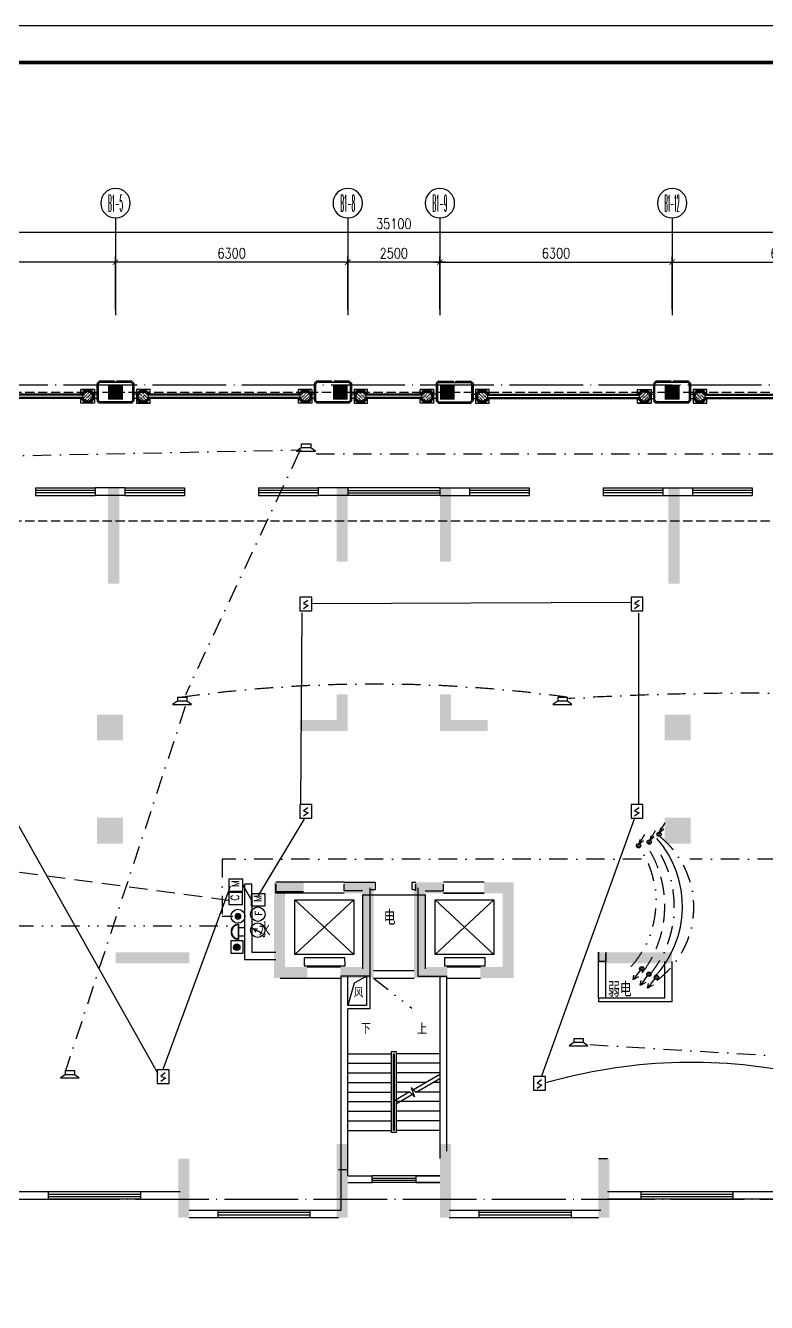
# Model space of a CAD drawing. Extents: x 0 to 121123, y -139549 to 0.
# Drawn here: x 42035 to 62134, y -114804 to -80149 of the extents above; entities that cross this region are included whole.
import ezdxf
from ezdxf.enums import TextEntityAlignment as Align

# ---------------------------------------------------------------- set-up
doc = ezdxf.new("R2010")
doc.units = 0
doc.header["$LTSCALE"] = 1000
doc.header["$MEASUREMENT"] = 0
for name, pattern in [('DASH', [0.35, 0.25, -0.1]), ('DASHDOT', [1, 0.5, -0.25, 0, -0.25]), ('DASHED', [0.75, 0.5, -0.25]), ('DIVIDE', [1.25, 0.5, -0.25, 0, -0.25, 0, -0.25]), ('DOTE', [2.42, 2, -0.2, 0.02, -0.2])]:
    doc.linetypes.add(name, pattern=pattern)
doc.layers.get('0').update_dxf_attribs({"linetype": 'CONTINUOUS'})
doc.layers.get('DEFPOINTS').update_dxf_attribs({"linetype": 'CONTINUOUS'})
for name, color, linetype in [('0SOMKE', 1, 'CONTINUOUS'), ('AXIS', 7, 'CONTINUOUS'), ('AXIS_TEXT', 7, 'CONTINUOUS'), ('COLUMN', 7, 'CONTINUOUS'), ('DJ', 4, 'CONTINUOUS'), ('DJ1', 4, 'CONTINUOUS'), ('DOTE', 252, 'DOTE'), ('KT', 7, 'CONTINUOUS'), ('PUB_TITLE', 7, 'CONTINUOUS'), ('STAIR', 7, 'CONTINUOUS'), ('WALL', 7, 'CONTINUOUS'), ('WINDOW', 7, 'CONTINUOUS'), ('XL1', 1, 'CONTINUOUS'), ('XL2', 1, 'DASHDOT'), ('XL3', 1, 'DIVIDE'), ('XL4', 4, 'DASHED'), ('XL5', 4, 'DASHDOT'), ('信箱', 7, 'CONTINUOUS'), ('文字', 7, 'CONTINUOUS'), ('柱', 7, 'CONTINUOUS'), ('空调位', 7, 'CONTINUOUS'), ('首层', 7, 'CONTINUOUS')]:
    doc.layers.add(name, color=color, linetype=linetype)
doc.styles.add('COMPLEX', font='COMPLEX.shx', dxfattribs={"width": 0.8})
doc.styles.add('DIM_FONT', font='romanc.shx', dxfattribs={"width": 0.8})
doc.styles.add('HZTXT', font='txt.shx', dxfattribs={"width": 0.5, "bigfont": 'hztxt.shx'})
doc.styles.add('SMOOTHER', font='SIMPLEX', dxfattribs={"width": 0.75, "bigfont": 'CHINA.SHX'})
doc.styles.add('TITLE-M', font='romans', dxfattribs={"bigfont": 'CHINA.SHX'})
doc.dimstyles.new('S100', dxfattribs={"dimtxt": 280, "dimasz": 150, "dimexe": 150, "dimexo": 150, "dimgap": 100, "dimtad": 1, "dimdec": 0, "dimzin": 0, "dimdsep": 46, "dimtxsty": 'DIM_FONT', "dimblk": '_DIMX', "dimblk1": 'ARCHTICK', "dimblk2": 'ARCHTICK', "dimsah": 1, "dimcen": 0.09, "dimdle": 150, "dimclrt": 7, "dimadec": 0, "dimazin": 0, "dimtfac": 1, "dimtdec": 0, "dimtix": 1, "dimtmove": 2, "dimatfit": 3, "dimldrblk": 'ARCHTICK', "dimfxl": 0, "dimtolj": 1, "dimtzin": 0, "dimarcsym": 0})

# ---------------------------------------------------------------- blocks, each defined once
blk = doc.blocks.new('_FZH')
blk.add_solid([(-0.5, -0.5), (0.5, -0.5), (-0.5, 0.5), (0.5, 0.5)])
blk = doc.blocks.new('_AXISO')
blk.add_circle((0, 0), 0.5)
at = {"layer": 'AXIS_TEXT', "style": 'COMPLEX', "width": 1.041667}
blk.add_attdef('A', text='', height=0.56, dxfattribs=at).set_placement((-0.25, -0.28), (0.25, -0.28), align=Align.FIT)
blk = doc.blocks.new('_ARCHTICK')
at = {"color": 0, "linetype": 'ByBlock', "const_width": 0.15}
blk.add_lwpolyline([(-0.5, -0.5), (0.5, 0.5)], dxfattribs=at)
blk = doc.blocks.new('*D98')
at = {"color": 0, "linetype": 'ByBlock'}
for p, q in [((33097, -28161), (33097, -25923)), ((68197, -28161), (68197, -25923)), ((68347, -26073), (32947, -26073))]:
    blk.add_line(p, q, dxfattribs=at)
at = {"layer": 'DEFPOINTS', "color": 0, "linetype": 'ByBlock'}
for p in [(33097, -26073), (33097, -28311), (68197, -28311)]:
    blk.add_point(p, dxfattribs=at)
at = {"color": 0, "linetype": 'ByBlock', "xscale": 150, "yscale": 150, "zscale": 150, "rotation": 180}
blk.add_blockref('_ARCHTICK', (33097, -26073), dxfattribs=at)
at = {"color": 0, "linetype": 'ByBlock', "xscale": 150, "yscale": 150, "zscale": 150}
blk.add_blockref('_ARCHTICK', (68197, -26073), dxfattribs=at)
at = {"color": 7, "linetype": 'ByBlock', "insert": (50647, -25833), "char_height": 280, "attachment_point": 5, "style": 'DIM_FONT'}
blk.add_mtext('\\A1;35100', dxfattribs=at)
blk = doc.blocks.new('_DIMX')
blk.add_line((-150, 0), (150, 0))
at = {"const_width": 50}
blk.add_lwpolyline([(-70, -70), (70, 70)], dxfattribs=at)
blk = doc.blocks.new('*D103')
at = {"color": 0, "linetype": 'ByBlock'}
for p, q in [((43247, -26873), (36847, -26873)), ((36997, -28161), (36997, -26723)), ((43097, -28161), (43097, -26723))]:
    blk.add_line(p, q, dxfattribs=at)
at = {"layer": 'DEFPOINTS', "color": 0, "linetype": 'ByBlock'}
for p in [(36997, -26873), (36997, -28311), (43097, -28311)]:
    blk.add_point(p, dxfattribs=at)
at = {"color": 0, "linetype": 'ByBlock', "xscale": 150, "yscale": 150, "zscale": 150, "rotation": 180}
blk.add_blockref('_ARCHTICK', (36997, -26873), dxfattribs=at)
at = {"color": 0, "linetype": 'ByBlock', "xscale": 150, "yscale": 150, "zscale": 150}
blk.add_blockref('_ARCHTICK', (43097, -26873), dxfattribs=at)
at = {"color": 7, "linetype": 'ByBlock', "insert": (40047, -26633), "char_height": 280, "attachment_point": 5, "style": 'DIM_FONT'}
blk.add_mtext('\\A1;6100', dxfattribs=at)
blk = doc.blocks.new('*D105')
at = {"color": 0, "linetype": 'ByBlock'}
for p, q in [((52047, -26873), (49247, -26873)), ((49397, -28161), (49397, -26723)), ((51897, -28161), (51897, -26723))]:
    blk.add_line(p, q, dxfattribs=at)
at = {"layer": 'DEFPOINTS', "color": 0, "linetype": 'ByBlock'}
for p in [(49397, -26873), (49397, -28311), (51897, -28311)]:
    blk.add_point(p, dxfattribs=at)
at = {"color": 0, "linetype": 'ByBlock', "xscale": 150, "yscale": 150, "zscale": 150, "rotation": 180}
blk.add_blockref('_ARCHTICK', (49397, -26873), dxfattribs=at)
at = {"color": 0, "linetype": 'ByBlock', "xscale": 150, "yscale": 150, "zscale": 150}
blk.add_blockref('_ARCHTICK', (51897, -26873), dxfattribs=at)
at = {"color": 7, "linetype": 'ByBlock', "insert": (50647, -26633), "char_height": 280, "attachment_point": 5, "style": 'DIM_FONT'}
blk.add_mtext('\\A1;2500', dxfattribs=at)
blk = doc.blocks.new('*D108')
at = {"color": 0, "linetype": 'ByBlock'}
for p, q in [((51747, -26873), (58347, -26873)), ((51897, -28161), (51897, -26723)), ((58197, -28161), (58197, -26723))]:
    blk.add_line(p, q, dxfattribs=at)
at = {"layer": 'DEFPOINTS', "color": 0, "linetype": 'ByBlock'}
for p in [(58197, -26873), (51897, -28311), (58197, -28311)]:
    blk.add_point(p, dxfattribs=at)
at = {"color": 0, "linetype": 'ByBlock', "xscale": 150, "yscale": 150, "zscale": 150, "rotation": 180}
blk.add_blockref('_ARCHTICK', (51897, -26873), dxfattribs=at)
at = {"color": 0, "linetype": 'ByBlock', "xscale": 150, "yscale": 150, "zscale": 150}
blk.add_blockref('_ARCHTICK', (58197, -26873), dxfattribs=at)
at = {"color": 7, "linetype": 'ByBlock', "insert": (55047, -26633), "char_height": 280, "attachment_point": 5, "style": 'DIM_FONT'}
blk.add_mtext('\\A1;6300', dxfattribs=at)
blk = doc.blocks.new('*D113')
at = {"color": 0, "linetype": 'ByBlock'}
for p, q in [((58047, -26873), (64447, -26873)), ((58197, -28161), (58197, -26723)), ((64297, -28161), (64297, -26723))]:
    blk.add_line(p, q, dxfattribs=at)
at = {"layer": 'DEFPOINTS', "color": 0, "linetype": 'ByBlock'}
for p in [(64297, -26873), (58197, -28311), (64297, -28311)]:
    blk.add_point(p, dxfattribs=at)
at = {"color": 0, "linetype": 'ByBlock', "xscale": 150, "yscale": 150, "zscale": 150, "rotation": 180}
blk.add_blockref('_ARCHTICK', (58197, -26873), dxfattribs=at)
at = {"color": 0, "linetype": 'ByBlock', "xscale": 150, "yscale": 150, "zscale": 150}
blk.add_blockref('_ARCHTICK', (64297, -26873), dxfattribs=at)
at = {"color": 7, "linetype": 'ByBlock', "insert": (61247, -26633), "char_height": 280, "attachment_point": 5, "style": 'DIM_FONT'}
blk.add_mtext('\\A1;6100', dxfattribs=at)
blk = doc.blocks.new('*D114')
at = {"color": 0, "linetype": 'ByBlock'}
for p, q in [((49547, -26873), (42947, -26873)), ((43097, -28161), (43097, -26723)), ((49397, -28161), (49397, -26723))]:
    blk.add_line(p, q, dxfattribs=at)
at = {"layer": 'DEFPOINTS', "color": 0, "linetype": 'ByBlock'}
for p in [(43097, -26873), (43097, -28311), (49397, -28311)]:
    blk.add_point(p, dxfattribs=at)
at = {"color": 0, "linetype": 'ByBlock', "xscale": 150, "yscale": 150, "zscale": 150, "rotation": 180}
blk.add_blockref('_ARCHTICK', (43097, -26873), dxfattribs=at)
at = {"color": 0, "linetype": 'ByBlock', "xscale": 150, "yscale": 150, "zscale": 150}
blk.add_blockref('_ARCHTICK', (49397, -26873), dxfattribs=at)
at = {"color": 7, "linetype": 'ByBlock', "insert": (46247, -26633), "char_height": 280, "attachment_point": 5, "style": 'DIM_FONT'}
blk.add_mtext('\\A1;6300', dxfattribs=at)
blk = doc.blocks.new('M_B0OPK')
for p, q in [((-0.5, 0.5), (0.5, 0.5)), ((0.5, 0.167), (-0.5, 0.167)), ((0.5, -0.167), (-0.5, -0.167)), ((-0.5, -0.5), (0.5, -0.5))]:
    blk.add_line(p, q)
blk = doc.blocks.new('GD45')
for p, q in [((3.07, 0.23), (-2.93, 0.23)), ((3.07, 0.03), (-2.93, 0.03)), ((-1.57, 0.02), (-1.57, -2.25)), ((1.72, 0.02), (1.72, -2.25))]:
    blk.add_line(p, q)
for radius in [3, 2.8]:
    blk.add_arc((0.07, 0.03), radius, 0.0566, 179.9434)
blk = doc.blocks.new('A5')
at = {"layer": 'DJ'}
for p, q in [((464, -404), (464, -943)), ((1003, -404), (464, -404)), ((1003, -943), (1003, -404)), ((464, -943), (1003, -943))]:
    blk.add_line(p, q, dxfattribs=at)
at = {"layer": 'DJ', "const_width": 135}
blk.add_lwpolyline([(659, -662, 1), (794, -662, 1)], format="xyb", close=True, dxfattribs=at)
at = {"layer": 'DJ'}
blk.add_circle((724, -666), 135, dxfattribs=at)
blk = doc.blocks.new('C1005')
at = {"layer": 'DJ1'}
blk.add_blockref('A5', (-281, -105), dxfattribs=at)
blk = doc.blocks.new('A13')
at = {"layer": '0SOMKE', "color": 4, "const_width": 149}
blk.add_lwpolyline([(415, -553, 1), (564, -553, 1)], format="xyb", close=True, dxfattribs=at)
at = {"layer": '0SOMKE', "color": 4}
blk.add_circle((492, -551), 299, dxfattribs=at)
blk = doc.blocks.new('A10')
at = {"layer": 'DJ'}
blk.add_lwpolyline([(498, -454), (498, -1043), (1007, -1043), (1007, -454)], close=True, dxfattribs=at)
at = {"layer": 'DJ', "style": 'SMOOTHER', "width": 0.85}
blk.add_text('M', height=336, dxfattribs=at).set_placement((667, -897))
blk = doc.blocks.new('A25')
at = {"layer": 'DJ', "linetype": 'Continuous'}
for p, q in [((222, -778), (442, -361)), ((420, -383), (288, -492)), ((442, -361), (420, -558))]:
    blk.add_line(p, q, dxfattribs=at)
blk.add_circle((368, -568), 310, dxfattribs=at)
blk = doc.blocks.new('A12')
at = {"layer": 'DJ', "linetype": 'Continuous'}
blk.add_circle((969, -470), 310, dxfattribs=at)
at = {"layer": 'DJ', "style": 'TITLE-M', "width": 0.85}
blk.add_text('F', height=301, dxfattribs=at).set_placement((1006, -661), align=Align.CENTER)
blk = doc.blocks.new('C1001')
at = {"layer": 'DJ', "linetype": 'Continuous'}
for p, q in [((1126, -438), (934, -576)), ((934, -576), (1135, -659)), ((1135, -659), (934, -801))]:
    blk.add_line(p, q, dxfattribs=at)
at = {"layer": 'DJ'}
blk.add_lwpolyline([(781, -296), (781, -885), (1290, -885), (1290, -296)], close=True, dxfattribs=at)
blk = doc.blocks.new('C1008')
at = {"layer": 'DJ', "color": 4}
for p, q in [((581, -348), (374, -485)), ((374, -485), (1186, -485)), ((581, -168), (985, -168)), ((581, -168), (581, -348)), ((985, -348), (581, -348)), ((985, -168), (985, -348)), ((1186, -485), (985, -348))]:
    blk.add_line(p, q, dxfattribs=at)
blk = doc.blocks.new('A11')
at = {"layer": 'DJ'}
blk.add_lwpolyline([(925, -493), (925, -1082), (1434, -1082), (1434, -493)], close=True, dxfattribs=at)
at = {"layer": 'DJ', "style": 'SMOOTHER', "width": 0.85}
blk.add_text('C', height=336, dxfattribs=at).set_placement((1089, -924))

msp = doc.modelspace()

# ---------------------------------------------------------------- hatches: boundary and pattern name
h = msp.add_hatch()
h.set_pattern_fill('天然石材', color=256, scale=244.712991, angle=180, style=0)
h.set_pattern_definition([(225, (-19652.7, -91531.17), (432.5955, -432.5955), []), (225, (-19695.96, -91531.17), (43.259554, -43.259554), [30.589124, -15.29456])])
h.paths.add_polyline_path([(43855.3, -90214.1, 1), (43585.3, -90214.1, 1)])
h = msp.add_hatch()
h.set_pattern_fill('天然石材', color=256, scale=244.712991, angle=180, style=0)
h.set_pattern_definition([(315, (108599.9, -91531.17), (-432.5955, -432.5955), []), (315, (108643.136, -91531.17), (-43.259554, -43.259554), [30.589124, -15.29456])])
h.paths.add_polyline_path([(45361.8, -90214.1, 1), (45091.8, -90214.1, 1)])
h = msp.add_hatch()
h.set_pattern_fill('天然石材', color=256, scale=244.712991, angle=180, style=0)
h.set_pattern_definition([(225, (-13752.7, -91531.17), (432.5955, -432.5955), []), (225, (-13795.96, -91531.17), (43.259554, -43.259554), [30.589124, -15.29456])])
h.paths.add_polyline_path([(49755.3, -90214.1, 1), (49485.3, -90214.1, 1)])
h = msp.add_hatch()
h.set_pattern_fill('天然石材', color=256, scale=244.712991, angle=180, style=0)
h.set_pattern_definition([(315, (114503.2, -91531.17), (-432.5955, -432.5955), []), (315, (114546.435, -91531.17), (-43.259554, -43.259554), [30.589124, -15.29456])])
h.paths.add_polyline_path([(51265.1, -90214.1, 1), (50995.1, -90214.1, 1)])
h = msp.add_hatch()
h.set_pattern_fill('天然石材', color=256, scale=244.712991, angle=180, style=0)
h.set_pattern_definition([(225, (-10452.7, -91531.17), (432.5955, -432.5955), []), (225, (-10495.96, -91531.17), (43.259554, -43.259554), [30.589124, -15.29456])])
h.paths.add_polyline_path([(53055.3, -90214.1, 1), (52785.3, -90214.1, 1)])
h = msp.add_hatch()
h.set_pattern_fill('天然石材', color=256, scale=244.712991, angle=180, style=0)
h.set_pattern_definition([(315, (117803.2, -91531.17), (-432.5955, -432.5955), []), (315, (117846.435, -91531.17), (-43.259554, -43.259554), [30.589124, -15.29456])])
h.paths.add_polyline_path([(54565.1, -90214.1, 1), (54295.1, -90214.1, 1)])
h = msp.add_hatch()
h.set_pattern_fill('天然石材', color=256, scale=244.712991, angle=180, style=0)
h.set_pattern_definition([(225, (-4549.4, -91531.17), (432.5955, -432.5955), []), (225, (-4592.66, -91531.17), (43.259554, -43.259554), [30.589124, -15.29456])])
h.paths.add_polyline_path([(58958.6, -90214.1, 1), (58688.6, -90214.1, 1)])
h = msp.add_hatch()
h.set_pattern_fill('天然石材', color=256, scale=244.712991, angle=180, style=0)
h.set_pattern_definition([(315, (123703.2, -91531.17), (-432.5955, -432.5955), []), (315, (123746.435, -91531.17), (-43.259554, -43.259554), [30.589124, -15.29456])])
h.paths.add_polyline_path([(60465.1, -90214.1, 1), (60195.1, -90214.1, 1)])
at = {"layer": '柱'}
h = msp.add_hatch(color=256, dxfattribs=at)
h.paths.add_polyline_path([(50475.2, -98299.1), (50775.2, -98299.1), (50775.2, -99299.1), (49475.2, -99299.1), (49475.2, -98999.1), (50475.2, -98999.1)])
h.paths.add_polyline_path([(34975.2, -92699.1), (34475.2, -92699.1), (34475.2, -95699.1), (34775.2, -95699.1), (34775.2, -92999.1), (34975.2, -92999.1)])
h.paths.add_polyline_path([(34475.2, -100299.1), (34775.2, -100299.1), (34775.2, -101799.1), (34975.2, -101799.1), (34975.2, -102099.1), (34475.2, -102099.1)])
h.paths.add_polyline_path([(41075.2, -105299.1), (41575.2, -105299.1), (41575.2, -107289.1), (41275.2, -107289.1), (41275.2, -105599.1), (41075.2, -105599.1)])
h.paths.add_polyline_path([(37075.2, -109999.1), (37375.2, -109999.1), (37375.2, -111699.1), (37725.2, -111699.1), (37725.2, -111999.1), (37075.2, -111999.1)])
h.paths.add_polyline_path([(37575.2, -106499.1), (37075.2, -106499.1), (37075.2, -108099.1), (37375.2, -108099.1), (37375.2, -106799.1), (37575.2, -106799.1)])
h.paths.add_polyline_path([(40275.2, -111699.1), (40275.2, -111999.1), (41675.2, -111999.1), (41675.2, -111699.1), (41075.2, -111699.1), (41075.2, -110999.1), (40775.2, -110999.1), (40775.2, -111699.1)])
h.paths.add_polyline_path([(46175.2, -110899.1), (46475.2, -110899.1), (46475.2, -112499.1), (46175.2, -112499.1)])
h.paths.add_polyline_path([(38175.2, -99549.1), (38875.2, -99549.1), (38875.2, -98849.1), (38175.2, -98849.1)])
h.paths.add_polyline_path([(38175.2, -102349.1), (38875.2, -102349.1), (38875.2, -101649.1), (38175.2, -101649.1)])
h.paths.add_polyline_path([(37875.2, -92699.1), (38675.2, -92699.1), (38675.2, -93999.1), (38675.2, -94199.1), (38375.2, -94199.1), (38375.2, -92999.1), (37875.2, -92999.1)])
h.paths.add_polyline_path([(46475.2, -105299.1), (46475.2, -105599.1), (44475.2, -105599.1), (44475.2, -105299.1)])
h.paths.add_polyline_path([(43975.2, -102349.1), (44675.2, -102349.1), (44675.2, -101649.1), (43975.2, -101649.1)])
h.paths.add_polyline_path([(43975.2, -99549.1), (44675.2, -99549.1), (44675.2, -98849.1), (43975.2, -98849.1)])
h.paths.add_polyline_path([(49575.2, -103699.1), (49575.2, -103399.1), (48775.2, -103399.1), (48775.2, -105999.1), (49675.2, -105999.1), (49675.2, -105699.1), (49075.2, -105699.1), (49075.2, -103699.1)])
h.paths.add_polyline_path([(49075.2, -103699.1), (49075.2, -105699.1)], flags=16)
h.paths.add_polyline_path([(44275.2, -95299.1), (44575.2, -95299.1), (44575.2, -92699.1), (44275.2, -92699.1)])
h.paths.add_polyline_path([(66175.2, -92699.1), (65375.2, -92699.1), (65375.2, -93999.1), (65375.2, -94199.1), (65675.2, -94199.1), (65675.2, -92999.1), (66175.2, -92999.1)])
h.paths.add_polyline_path([(65875.2, -99549.1), (65175.2, -99549.1), (65175.2, -98849.1), (65875.2, -98849.1)])
h.paths.add_polyline_path([(65875.2, -102349.1), (65175.2, -102349.1), (65175.2, -101649.1), (65875.2, -101649.1)])
h.paths.add_polyline_path([(62975.2, -105299.1), (62475.2, -105299.1), (62475.2, -107289.1), (62775.2, -107289.1), (62775.2, -105599.1), (62975.2, -105599.1)])
h.paths.add_polyline_path([(57875.2, -110899.1), (57575.2, -110899.1), (57575.2, -112499.1), (57875.2, -112499.1)])
h.paths.add_polyline_path([(53575.2, -110499.1), (53275.2, -110499.1), (53275.2, -112499.1), (53575.2, -112499.1)])
h.paths.add_polyline_path([(50475.2, -110499.1), (50775.2, -110499.1), (50775.2, -112499.1), (50475.2, -112499.1)])
h.paths.add_polyline_path([(63775.2, -111699.1), (63775.2, -111999.1), (62375.2, -111999.1), (62375.2, -111699.1), (62975.2, -111699.1), (62975.2, -110999.1), (63275.2, -110999.1), (63275.2, -111699.1)])
h.paths.add_polyline_path([(57575.2, -105299.1), (57575.2, -105599.1), (59575.2, -105599.1), (59575.2, -105299.1)])
h.paths.add_polyline_path([(53575.2, -98299.1), (53275.2, -98299.1), (53275.2, -99299.1), (54575.2, -99299.1), (54575.2, -98999.1), (53575.2, -98999.1)])
h.paths.add_polyline_path([(50675.2, -103699.1), (50675.2, -103399.1), (51475.2, -103399.1), (51475.2, -105999.1), (50575.2, -105999.1), (50575.2, -105699.1), (51175.2, -105699.1), (51175.2, -103699.1)])
h.paths.add_polyline_path([(53375.2, -103699.1), (53375.2, -103399.1), (52575.2, -103399.1), (52575.2, -105999.1), (53475.2, -105999.1), (53475.2, -105699.1), (52875.2, -105699.1), (52875.2, -103699.1)])
h.paths.add_polyline_path([(54975.2, -103699.1), (54975.2, -105699.1)], flags=16)
h.paths.add_polyline_path([(54475.2, -103699.1), (54475.2, -103399.1), (55275.2, -103399.1), (55275.2, -105999.1), (54375.2, -105999.1), (54375.2, -105699.1), (54975.2, -105699.1), (54975.2, -103699.1)])
h.paths.add_polyline_path([(50475.2, -94699.1), (50775.2, -94699.1), (50775.2, -92699.1), (50475.2, -92699.1)])
h.paths.add_polyline_path([(53575.2, -94699.1), (53275.2, -94699.1), (53275.2, -92699.1), (53575.2, -92699.1)])
h.paths.add_polyline_path([(60075.2, -102349.1), (59375.2, -102349.1), (59375.2, -101649.1), (60075.2, -101649.1)])
h.paths.add_polyline_path([(60075.2, -99549.1), (59375.2, -99549.1), (59375.2, -98849.1), (60075.2, -98849.1)])
h.paths.add_polyline_path([(59775.2, -95299.1), (59475.2, -95299.1), (59475.2, -92699.1), (59775.2, -92699.1)])
h.paths.add_polyline_path([(66975.2, -109999.1), (66675.2, -109999.1), (66675.2, -111699.1), (66325.2, -111699.1), (66325.2, -111999.1), (66975.2, -111999.1)])
h.paths.add_polyline_path([(66475.2, -106499.1), (66975.2, -106499.1), (66975.2, -108099.1), (66675.2, -108099.1), (66675.2, -106799.1), (66475.2, -106799.1)])
h.paths.add_polyline_path([(69075.2, -92699.1), (69575.2, -92699.1), (69575.2, -95699.1), (69275.2, -95699.1), (69275.2, -92999.1), (69075.2, -92999.1)])
h.paths.add_polyline_path([(69575.2, -100299.1), (69275.2, -100299.1), (69275.2, -101799.1), (69075.2, -101799.1), (69075.2, -102099.1), (69575.2, -102099.1)])
edge = h.paths.add_edge_path()
edge.add_line((32009.4, -92699.1), (70606, -92699.1))
edge = h.paths.add_edge_path()
edge.add_line((69575.2, -114804), (69575.2, -88508.1))

# ---------------------------------------------------------------- linework, layer by layer
for p, q in [((43905.2, -90029.1), (43535.4, -90029.1)), ((45411.7, -90029.1), (45041.9, -90029.1)), ((49805.2, -90029.1), (49435.4, -90029.1)), ((50945.2, -90029.1), (51315, -90029.1)), ((53105.2, -90029.1), (52735.4, -90029.1)), ((54245.2, -90029.1), (54615, -90029.1)), ((58638.7, -90029.1), (59008.5, -90029.1)), ((60145.2, -90029.1), (60515, -90029.1)), ((43905.2, -90399), (43535.4, -90399)), ((45411.7, -90399), (45041.9, -90399)), ((49805.2, -90399), (49435.4, -90399)), ((50945.2, -90399), (51315, -90399)), ((53105.2, -90399), (52735.4, -90399)), ((54245.2, -90399), (54615, -90399)), ((58638.7, -90399), (59008.5, -90399)), ((60145.2, -90399), (60515, -90399)), ((53275.2, -92699.1), (50775.2, -92699.1)), ((50775.2, -92765.9), (53275.2, -92765.9)), ((50775.2, -92832.7), (53275.2, -92832.7)), ((53275.2, -92899.5), (50775.2, -92899.5)), ((52625.2, -111369.1), (51425.2, -111369.1)), ((51425.2, -111429.1), (52625.2, -111429.1)), ((51425.2, -111489.1), (52625.2, -111489.1)), ((52625.2, -111549.1), (51425.2, -111549.1)), ((45150.2, -111799.1), (42650.2, -111799.1)), ((42650.2, -111865.8), (45150.2, -111865.8)), ((42650.2, -111932.4), (45150.2, -111932.4)), ((61225.2, -111799.1), (58725.2, -111799.1)), ((58725.2, -111865.8), (61225.2, -111865.8)), ((58725.2, -111932.4), (61225.2, -111932.4)), ((45150.2, -111999.1), (42650.2, -111999.1)), ((61225.2, -111999.1), (58725.2, -111999.1)), ((47250.2, -112299.1), (49750.2, -112299.1)), ((49750.2, -112365.7), (47250.2, -112365.7)), ((49750.2, -112432.4), (47250.2, -112432.4)), ((47250.2, -112499.1), (49750.2, -112499.1)), ((54335.2, -112299.1), (56835.2, -112299.1)), ((56835.2, -112365.7), (54335.2, -112365.7)), ((56835.2, -112432.4), (54335.2, -112432.4)), ((54335.2, -112499.1), (56835.2, -112499.1))]:
    msp.add_line(p, q)
for points in [[(43535.4, -90184.1), (43535.4, -90029.1), (43905.2, -90029.1), (43905.2, -90399), (43535.4, -90399), (43535.4, -90244.1)], [(45411.7, -90184.1), (45411.7, -90029.1), (45041.9, -90029.1), (45041.9, -90399), (45411.7, -90399), (45411.7, -90244.1)], [(49435.4, -90184.1), (49435.4, -90029.1), (49805.2, -90029.1), (49805.2, -90399), (49435.4, -90399), (49435.4, -90244.1)], [(51315, -90184.1), (51315, -90029.1), (50945.2, -90029.1), (50945.2, -90399), (51315, -90399), (51315, -90244.1)], [(52735.4, -90184.1), (52735.4, -90029.1), (53105.2, -90029.1), (53105.2, -90399), (52735.4, -90399), (52735.4, -90244.1)], [(54615, -90184.1), (54615, -90029.1), (54245.2, -90029.1), (54245.2, -90399), (54615, -90399), (54615, -90244.1)], [(58638.7, -90184.1), (58638.7, -90029.1), (59008.5, -90029.1), (59008.5, -90399), (58638.7, -90399), (58638.7, -90244.1)], [(60515, -90184.1), (60515, -90029.1), (60145.2, -90029.1), (60145.2, -90399), (60515, -90399), (60515, -90244.1)]]:
    msp.add_lwpolyline(points)
for centre in [(43720.3, -90214.1), (45226.8, -90214.1), (49620.3, -90214.1), (51130.1, -90214.1), (52920.3, -90214.1), (54430.1, -90214.1), (58823.6, -90214.1), (60330.1, -90214.1)]:
    msp.add_circle(centre, 135)
for centre, radius, start, end in [((43720.3, -90214.1), 180.2, 189.60722, 170.43857), ((43720.3, -90214.1), 165.2, 190.4891, 169.56099), ((43720.3, -90214.1), 160.2, 190.8204, 169.23131), ((43720.3, -90214.1), 144.8, 191.98696, 168.07047), ((45226.8, -90214.1), 180.2, 9.56143, 350.39278), ((45226.8, -90214.1), 165.2, 10.43901, 349.5109), ((45226.8, -90214.1), 160.2, 10.76869, 349.1796), ((45226.8, -90214.1), 144.8, 11.92953, 348.01304), ((49620.3, -90214.1), 180.2, 189.60722, 170.43857), ((49620.3, -90214.1), 165.2, 190.4891, 169.56099), ((49620.3, -90214.1), 160.2, 190.8204, 169.23131), ((49620.3, -90214.1), 144.8, 191.98696, 168.07047), ((51130.1, -90214.1), 180.2, 9.56143, 350.39278), ((51130.1, -90214.1), 165.2, 10.43901, 349.5109), ((51130.1, -90214.1), 160.2, 10.76869, 349.1796), ((51130.1, -90214.1), 144.8, 11.92953, 348.01304), ((52920.3, -90214.1), 180.2, 189.60722, 170.43857), ((52920.3, -90214.1), 165.2, 190.4891, 169.56099), ((52920.3, -90214.1), 160.2, 190.8204, 169.23131), ((52920.3, -90214.1), 144.8, 191.98696, 168.07047), ((54430.1, -90214.1), 180.2, 9.56143, 350.39278), ((54430.1, -90214.1), 165.2, 10.43901, 349.5109), ((54430.1, -90214.1), 160.2, 10.76869, 349.1796), ((54430.1, -90214.1), 144.8, 11.92953, 348.01304), ((58823.6, -90214.1), 180.2, 189.60722, 170.43857), ((58823.6, -90214.1), 165.2, 190.4891, 169.56099), ((58823.6, -90214.1), 160.2, 190.8204, 169.23131), ((58823.6, -90214.1), 144.8, 191.98696, 168.07047), ((60330.1, -90214.1), 180.2, 9.56143, 350.39278), ((60330.1, -90214.1), 165.2, 10.43901, 349.5109), ((60330.1, -90214.1), 160.2, 10.76869, 349.1796), ((60330.1, -90214.1), 144.8, 11.92953, 348.01304)]:
    msp.add_arc(centre, radius, start, end)
at = {"layer": 'AXIS'}
for p, q in [((44475.2, -85370.2), (44475.2, -88008.1)), ((50775.2, -85370.2), (50775.2, -88008.1)), ((53275.2, -85370.2), (53275.2, -88008.1)), ((59575.2, -85370.2), (59575.2, -88008.1))]:
    msp.add_line(p, q, dxfattribs=at)
at = {"layer": 'DJ1'}
for p, q in [((59243.2, -102034.3), (59389.5, -101785.8)), ((58686.5, -102346.7), (58832.8, -102098.2)), ((58975.1, -102246.2), (59002.6, -102136.5)), ((58977.9, -102247.9), (59086.4, -102161.2)), ((58978.3, -102245.3), (59124.6, -101996.8)), ((59240, -102035.2), (59267.5, -101925.5)), ((59242.9, -102037), (59351.3, -101950.2)), ((58683.3, -102347.6), (58710.8, -102237.9)), ((58686.2, -102349.3), (58794.6, -102262.6)), ((58515.7, -106043.7), (58537.7, -105917.5)), ((58696.1, -105801.7), (58521.4, -106041.2)), ((58521.4, -106041.2), (58673.3, -105959.9)), ((58710.7, -105798.3), (58698.8, -105814.6)), ((58890.4, -105949), (58715.7, -106188.5)), ((58905, -105945.5), (58893.1, -105961.9)), ((59091.3, -106029.3), (58916.6, -106268.8)), ((59105.9, -106025.9), (59094, -106042.2)), ((58710, -106190.9), (58732, -106064.7)), ((58715.7, -106188.5), (58867.5, -106107.2)), ((58910.9, -106271.3), (58932.9, -106145.1)), ((58916.6, -106268.8), (59068.5, -106187.5))]:
    msp.add_line(p, q, dxfattribs=at)
for centre in [(59219.9, -102096.9), (58663.2, -102409.3), (58955, -102307.9), (58752.8, -105749.8), (58947.1, -105897.1), (59148, -105977.4)]:
    msp.add_circle(centre, 59, dxfattribs=at)
for centre, start, end in [((59218, -102095), 0, 180), ((59218, -102095), 180, 0), ((58661.3, -102407.4), 0, 180), ((58661.3, -102407.4), 180, 0), ((58953.1, -102306), 0, 180), ((58953.1, -102306), 180, 0), ((58750.9, -105747.9), 0, 180), ((58750.9, -105747.9), 180, 0), ((58945.2, -105895.2), 0, 180), ((58945.2, -105895.2), 180, 0), ((59146.1, -105975.5), 0, 180), ((59146.1, -105975.5), 180, 0)]:
    msp.add_arc(centre, 29.5, start, end, dxfattribs=at)
at = {"layer": 'DOTE'}
for p, q in [((33381, -89899.1), (109751, -89899.1)), ((51175.2, -103739.1), (52875.2, -103739.1)), ((25647.5, -111999.1), (74351, -111999.1))]:
    msp.add_line(p, q, dxfattribs=at)
at = {"layer": 'KT', "linetype": 'DASH'}
msp.add_line((69575.2, -93599.1), (34775.2, -93599.1), dxfattribs=at)
at = {"layer": 'PUB_TITLE'}
msp.add_lwpolyline([(16022.7, -139549.4), (16022.7, -80149.4), (121122.7, -80149.4), (121122.7, -139549.4)], close=True, dxfattribs=at)
at = {"layer": 'PUB_TITLE', "const_width": 100}
msp.add_lwpolyline([(18522.7, -138549.4), (120122.7, -138549.4), (120122.7, -81149.4), (18522.7, -81149.4)], close=True, dxfattribs=at)
at = {"layer": 'STAIR'}
for p, q in [((50775.2, -108054.1), (51960.2, -108054.1)), ((51960.2, -110194.1), (51960.2, -107994.1)), ((51960.2, -107994.1), (52090.2, -107994.1)), ((52020.2, -110134.1), (52020.2, -108054.1)), ((52020.2, -108054.1), (52030.2, -108054.1)), ((52030.2, -108054.1), (52030.2, -110134.1)), ((52090.2, -107994.1), (52090.2, -110194.1)), ((53275.2, -108054.1), (52090.2, -108054.1)), ((50775.2, -108314.1), (51960.2, -108314.1)), ((53275.2, -108314.1), (52090.2, -108314.1)), ((50775.2, -108574.1), (51960.2, -108574.1)), ((53275.2, -108574.1), (52090.2, -108574.1)), ((53275.2, -108617), (52559.1, -109030.5)), ((53275.2, -108732.5), (52633.2, -109103.2)), ((50775.2, -108834.1), (51960.2, -108834.1)), ((50775.2, -109094.1), (51960.2, -109094.1)), ((52453.3, -109091.6), (52046.9, -109329.1)), ((52899.3, -108834.1), (52090.2, -108834.1)), ((52455.8, -109094.1), (52090.2, -109094.1)), ((52559.9, -109145.5), (52090.2, -109419.6)), ((52586.6, -109222.5), (52453.3, -109091.6)), ((52499.9, -108972.3), (52586.6, -109222.5)), ((52633.2, -109103.2), (52499.9, -108972.3)), ((53275.2, -109094.1), (52623.9, -109094.1)), ((53275.2, -108834.1), (53099.3, -108834.1)), ((50775.2, -109354.1), (51960.2, -109354.1)), ((53275.2, -109354.1), (52090.2, -109354.1)), ((50775.2, -109614.1), (51960.2, -109614.1)), ((53275.2, -109614.1), (52090.2, -109614.1)), ((50775.2, -109874.1), (51960.2, -109874.1)), ((50775.2, -110134.1), (51960.2, -110134.1)), ((52090.2, -110194.1), (51960.2, -110194.1)), ((52030.2, -110134.1), (52020.2, -110134.1)), ((53275.2, -109874.1), (52090.2, -109874.1)), ((53275.2, -110134.1), (52090.2, -110134.1))]:
    msp.add_line(p, q, dxfattribs=at)
at = {"layer": 'WALL'}
for p, q in [((44035.2, -89799.1), (43975.2, -89859.1)), ((43975.2, -89859.1), (43975.2, -90339.1)), ((43975.2, -90309.1), (43975.2, -89889.1)), ((44049.7, -89834.1), (44010.2, -89873.6)), ((44010.2, -90324.6), (44010.2, -89873.6)), ((44445.2, -89799.1), (44035.2, -89799.1)), ((44445.2, -89834.1), (44049.7, -89834.1)), ((44445.2, -89834.1), (44445.2, -89799.1)), ((44900.7, -89834.1), (44445.2, -89834.1)), ((44505.2, -89834.1), (44505.2, -89799.1)), ((44915.2, -89799.1), (44505.2, -89799.1)), ((44900.7, -89834.1), (44940.2, -89873.6)), ((44915.2, -89799.1), (44975.2, -89859.1)), ((44940.2, -89873.6), (44940.2, -90324.6)), ((44975.2, -89859.1), (44975.2, -90339.1)), ((49935.2, -89799.1), (49875.2, -89859.1)), ((49875.2, -89859.1), (49875.2, -90339.1)), ((49875.2, -90309.1), (49875.2, -89889.1)), ((49949.7, -89834.1), (49910.2, -89873.6)), ((49910.2, -90324.6), (49910.2, -89873.6)), ((50345.2, -89799.1), (49935.2, -89799.1)), ((50345.2, -89834.1), (49949.7, -89834.1)), ((50345.2, -89834.1), (50345.2, -89799.1)), ((50800.7, -89834.1), (50345.2, -89834.1)), ((50405.2, -89834.1), (50405.2, -89799.1)), ((50815.2, -89799.1), (50405.2, -89799.1)), ((50800.7, -89834.1), (50840.2, -89873.6)), ((50815.2, -89799.1), (50875.2, -89859.1)), ((50840.2, -89873.6), (50840.2, -90324.6)), ((50875.2, -89859.1), (50875.2, -90339.1)), ((53235.2, -89799.1), (53175.2, -89859.1)), ((53175.2, -89859.1), (53175.2, -90339.1)), ((53249.7, -89834.1), (53210.2, -89873.6)), ((53210.2, -89873.6), (53210.2, -90324.6)), ((53235.2, -89799.1), (53645.2, -89799.1)), ((53249.7, -89834.1), (53705.2, -89834.1)), ((53645.2, -89834.1), (53645.2, -89799.1)), ((53705.2, -89799.1), (54115.2, -89799.1)), ((53705.2, -89834.1), (53705.2, -89799.1)), ((53705.2, -89834.1), (54100.7, -89834.1)), ((54100.7, -89834.1), (54140.2, -89873.6)), ((54115.2, -89799.1), (54175.2, -89859.1)), ((54140.2, -90324.6), (54140.2, -89873.6)), ((54175.2, -89859.1), (54175.2, -90339.1)), ((54175.2, -90309.1), (54175.2, -89889.1)), ((59135.2, -89799.1), (59075.2, -89859.1)), ((59075.2, -89859.1), (59075.2, -90339.1)), ((59075.2, -90309.1), (59075.2, -89889.1)), ((59149.7, -89834.1), (59110.2, -89873.6)), ((59110.2, -90324.6), (59110.2, -89873.6)), ((59545.2, -89799.1), (59135.2, -89799.1)), ((59545.2, -89834.1), (59149.7, -89834.1)), ((59545.2, -89834.1), (59545.2, -89799.1)), ((60000.7, -89834.1), (59545.2, -89834.1)), ((59605.2, -89834.1), (59605.2, -89799.1)), ((60015.2, -89799.1), (59605.2, -89799.1)), ((60000.7, -89834.1), (60040.2, -89873.6)), ((60015.2, -89799.1), (60075.2, -89859.1)), ((60040.2, -89873.6), (60040.2, -90324.6)), ((60075.2, -89859.1), (60075.2, -90339.1)), ((44035.2, -90399.1), (43975.2, -90339.1)), ((44049.7, -90364.1), (44010.2, -90324.6)), ((44915.2, -90399.1), (44035.2, -90399.1)), ((44900.7, -90364.1), (44049.7, -90364.1)), ((44900.7, -90364.1), (44940.2, -90324.6)), ((44915.2, -90399.1), (44975.2, -90339.1)), ((49935.2, -90399.1), (49875.2, -90339.1)), ((49949.7, -90364.1), (49910.2, -90324.6)), ((50815.2, -90399.1), (49935.2, -90399.1)), ((50800.7, -90364.1), (49949.7, -90364.1)), ((50800.7, -90364.1), (50840.2, -90324.6)), ((50815.2, -90399.1), (50875.2, -90339.1)), ((53235.2, -90399.1), (53175.2, -90339.1)), ((53249.7, -90364.1), (53210.2, -90324.6)), ((53235.2, -90399.1), (54115.2, -90399.1)), ((53249.7, -90364.1), (54100.7, -90364.1)), ((54100.7, -90364.1), (54140.2, -90324.6)), ((54115.2, -90399.1), (54175.2, -90339.1)), ((59135.2, -90399.1), (59075.2, -90339.1)), ((59149.7, -90364.1), (59110.2, -90324.6)), ((60015.2, -90399.1), (59135.2, -90399.1)), ((60000.7, -90364.1), (59149.7, -90364.1)), ((60000.7, -90364.1), (60040.2, -90324.6)), ((60015.2, -90399.1), (60075.2, -90339.1)), ((42300.2, -92699.1), (42300.2, -92899.5)), ((42300.2, -92699.1), (42300.2, -92899.5)), ((43925.2, -92699.1), (43925.2, -92899.5)), ((44725.2, -92699.1), (43925.2, -92699.1)), ((44725.2, -92699.1), (44725.2, -92899.5)), ((46350.2, -92699.1), (46350.2, -92899.5)), ((46350.2, -92699.1), (46350.2, -92899.5)), ((48350.2, -92699.1), (48350.2, -92899.5)), ((48350.2, -92699.1), (48350.2, -92899.5)), ((50775.2, -92699.1), (49975.2, -92699.1)), ((49975.2, -92699.1), (49975.2, -92899.5)), ((50775.2, -92699.1), (50775.2, -92899.5)), ((53275.2, -92699.1), (54075.2, -92699.1)), ((53275.2, -92699.1), (53275.2, -92899.5)), ((54075.2, -92699.1), (54075.2, -92899.5)), ((55700.2, -92699.1), (55700.2, -92899.5)), ((55700.2, -92699.1), (55700.2, -92899.5)), ((57700.2, -92699.1), (57700.2, -92899.5)), ((57700.2, -92699.1), (57700.2, -92899.5)), ((59325.2, -92699.1), (60125.2, -92699.1)), ((59325.2, -92699.1), (59325.2, -92899.5)), ((60125.2, -92699.1), (60125.2, -92899.5)), ((61750.2, -92699.1), (61750.2, -92899.5)), ((61750.2, -92699.1), (61750.2, -92899.5)), ((44725.2, -92899.5), (43925.2, -92899.5)), ((50775.2, -92899.5), (49975.2, -92899.5)), ((53275.2, -92899.5), (54075.2, -92899.5)), ((59325.2, -92899.5), (60125.2, -92899.5)), ((47975.2, -103449.1), (47975.2, -105499.1)), ((48175.2, -103449.1), (47975.2, -103449.1)), ((48175.2, -103699.1), (48175.2, -103449.1)), ((48825.2, -103449.1), (48816.4, -103449.1)), ((50675.2, -103399.1), (48825.2, -103399.1)), ((48825.2, -103449.1), (48825.2, -103649.1)), ((48825.2, -103699.1), (48825.2, -103449.1)), ((50675.2, -103399.1), (51525.2, -103399.1)), ((50675.2, -103629.1), (50675.2, -103449.1)), ((51375.2, -103549.1), (51375.2, -105949.1)), ((51375.2, -103599.1), (51525.2, -103599.1)), ((51525.2, -103599.1), (51525.2, -103399.1)), ((52525.2, -103399.1), (52625.2, -103399.1)), ((52525.2, -103599.1), (52525.2, -103399.1)), ((52525.2, -103599.1), (52625.2, -103599.1)), ((52625.2, -103629.1), (52625.2, -103449.1)), ((52675.2, -103549.1), (52675.2, -105949.1)), ((54475.2, -103399.1), (53375.2, -103399.1)), ((53375.2, -103629.1), (53375.2, -103449.1)), ((48175.2, -103699.1), (48175.2, -105299.1)), ((48825.2, -103649.1), (49575.2, -103649.1)), ((50675.2, -103699.1), (48825.2, -103699.1)), ((51175.2, -103629.1), (50675.2, -103629.1)), ((51175.2, -103729.1), (51175.2, -105749.1)), ((52875.2, -103629.1), (53375.2, -103629.1)), ((52875.2, -103729.1), (52875.2, -105749.1)), ((54475.2, -103699.1), (53375.2, -103699.1)), ((48175.2, -105299.1), (48825.2, -105299.1)), ((57575.2, -105549.1), (57575.2, -105299.1)), ((57575.2, -105299.1), (57575.2, -105549.1)), ((57775.2, -105299.1), (57775.2, -105549.1)), ((57775.2, -105549.1), (57775.2, -105349.1)), ((47975.2, -105499.1), (48825.2, -105499.1)), ((57775.2, -105549.1), (57575.2, -105549.1)), ((59375.2, -106549.1), (59375.2, -105549.1)), ((59575.2, -106649.1), (59575.2, -105549.1)), ((48945.2, -105999.1), (50585.2, -105999.1)), ((49675.2, -105699.1), (50575.2, -105699.1)), ((49675.2, -105999.1), (50575.2, -105999.1)), ((51375.2, -105949.1), (50585.2, -105949.1)), ((51375.2, -105949.1), (50585.2, -105949.1)), ((50595.2, -112299.1), (50595.2, -105949.1)), ((50775.2, -106749.1), (50775.2, -105949.1)), ((50775.2, -106749.1), (50775.2, -105949.1)), ((51285.2, -105949.1), (51285.2, -106749.1)), ((51285.2, -105949.1), (51285.2, -106749.1)), ((51375.2, -105949.1), (51375.2, -106839.1)), ((51475.2, -105799.1), (52575.2, -105799.1)), ((51475.2, -105999.1), (52575.2, -105999.1)), ((52675.2, -105949.1), (53465.2, -105949.1)), ((53275.2, -105949.1), (53275.2, -110899.1)), ((53455.2, -105949.1), (53455.2, -110699.1)), ((53475.2, -105699.1), (54375.2, -105699.1)), ((53475.2, -105999.1), (54375.2, -105999.1)), ((57575.2, -106549.1), (57575.2, -106649.1)), ((57775.2, -106549.1), (57575.2, -106549.1)), ((59575.2, -106649.1), (57575.2, -106649.1)), ((59375.2, -106549.1), (57775.2, -106549.1)), ((51285.2, -106749.1), (50775.2, -106749.1)), ((51285.2, -106749.1), (50775.2, -106749.1)), ((51375.2, -106839.1), (50775.2, -106839.1)), ((51375.2, -106839.1), (50775.2, -106839.1)), ((50775.2, -111369.1), (50775.2, -106839.1)), ((50775.2, -111369.1), (51425.2, -111369.1)), ((50775.2, -111549.1), (51425.2, -111549.1)), ((51425.2, -111369.1), (51425.2, -111549.1)), ((52625.2, -111369.1), (52625.2, -111549.1)), ((53275.2, -111369.1), (52625.2, -111369.1)), ((52625.2, -111369.1), (53275.2, -111369.1)), ((52625.2, -111369.1), (52625.2, -111549.1)), ((53275.2, -111549.1), (52625.2, -111549.1)), ((52625.2, -111549.1), (53275.2, -111549.1)), ((53275.2, -111369.1), (52775.2, -111369.1)), ((53275.2, -111549.1), (52775.2, -111549.1)), ((42650.2, -111799.1), (41575.2, -111799.1)), ((42650.2, -111799.1), (42650.2, -111999.1)), ((46225.2, -111799.1), (45150.2, -111799.1)), ((45150.2, -111799.1), (45150.2, -111999.1)), ((58725.2, -111799.1), (57825.2, -111799.1)), ((58725.2, -111799.1), (58725.2, -111999.1)), ((61225.2, -111799.1), (61225.2, -111999.1)), ((63825.2, -111799.1), (61225.2, -111799.1)), ((41665.2, -111999.1), (42650.2, -111999.1)), ((45150.2, -111999.1), (46425.2, -111999.1)), ((58725.2, -111999.1), (57825.2, -111999.1)), ((63825.2, -111999.1), (61225.2, -111999.1)), ((46475.2, -112299.1), (47250.2, -112299.1)), ((46475.2, -112499.1), (47250.2, -112499.1)), ((47250.2, -112299.1), (47250.2, -112499.1)), ((49750.2, -112299.1), (50595.2, -112299.1)), ((49750.2, -112299.1), (49750.2, -112499.1)), ((49750.2, -112499.1), (50525.2, -112499.1)), ((53525.2, -112299.1), (54335.2, -112299.1)), ((53525.2, -112499.1), (54335.2, -112499.1)), ((54335.2, -112299.1), (54335.2, -112499.1)), ((56835.2, -112299.1), (57645.2, -112299.1)), ((56835.2, -112299.1), (56835.2, -112499.1)), ((56835.2, -112499.1), (57575.2, -112499.1))]:
    msp.add_line(p, q, dxfattribs=at)
at = {"layer": 'WALL', "color": 3, "linetype": 'DASH'}
msp.add_lwpolyline([(29571.8, -93088.5), (29933.5, -92305.3, -0.2924549), (33383.3, -90098.8), (33975.5, -90098.8), (109751, -90099.1)], format="xyb", dxfattribs=at)
at = {"layer": 'WINDOW'}
for p, q in [((43588.7, -90244.1), (39261.7, -90244.1)), ((43588.7, -90184.1), (39261.8, -90184.1)), ((43535.4, -90154.1), (39315, -90154.1)), ((43535.4, -90274.1), (39315, -90274.1)), ((43975.2, -90154.1), (43905.2, -90154.1)), ((43975.2, -90274.1), (43905.2, -90274.1)), ((45041.9, -90154.1), (44975.2, -90154.1)), ((45041.9, -90274.1), (44975.2, -90274.1)), ((49488.7, -90244.1), (45358.4, -90244.1)), ((49488.7, -90184.1), (45358.5, -90184.1)), ((49435.4, -90154.1), (45411.7, -90154.1)), ((49435.4, -90274.1), (45411.7, -90274.1)), ((49875.2, -90154.1), (49805.2, -90154.1)), ((49875.2, -90274.1), (49805.2, -90274.1)), ((50945.2, -90154.1), (50875.2, -90154.1)), ((50945.2, -90274.1), (50875.2, -90274.1)), ((52788.7, -90244.1), (51261.7, -90244.1)), ((52788.7, -90184.1), (51261.8, -90184.1)), ((52735.4, -90154.1), (51315, -90154.1)), ((52735.4, -90274.1), (51315, -90274.1)), ((53175.2, -90154.1), (53105.2, -90154.1)), ((53175.2, -90274.1), (53105.2, -90274.1)), ((54175.2, -90154.1), (54245.2, -90154.1)), ((54175.2, -90274.1), (54245.2, -90274.1)), ((54561.7, -90244.1), (58692, -90244.1)), ((54561.8, -90184.1), (58692, -90184.1)), ((54615, -90154.1), (58638.7, -90154.1)), ((54615, -90274.1), (58638.7, -90274.1)), ((59008.5, -90154.1), (59075.2, -90154.1)), ((59008.5, -90274.1), (59075.2, -90274.1)), ((60075.2, -90154.1), (60145.2, -90154.1)), ((60075.2, -90274.1), (60145.2, -90274.1)), ((60461.7, -90244.1), (64788.7, -90244.1)), ((60461.8, -90184.1), (64788.7, -90184.1)), ((60515, -90154.1), (64735.4, -90154.1)), ((60515, -90274.1), (64735.4, -90274.1)), ((49344.1, -103879.8), (50937.7, -105356.7)), ((50937.7, -103879.8), (49344.1, -105356.7)), ((50937.7, -103879.8), (49344.1, -105356.7)), ((49344.1, -103879.8), (50937.7, -105356.7)), ((53144.1, -103879.8), (54737.7, -105356.7)), ((54737.7, -103879.8), (53144.1, -105356.7)), ((54737.7, -103879.8), (53144.1, -105356.7)), ((53144.1, -103879.8), (54737.7, -105356.7)), ((57575.2, -106549.1), (57575.2, -105549.1)), ((57775.2, -106549.1), (57775.2, -105549.1))]:
    msp.add_line(p, q, dxfattribs=at)
for points in [[(50937.7, -103879.8), (50937.7, -105356.7), (49344.1, -105356.7), (49344.1, -103879.8)], [(54737.7, -103879.8), (54737.7, -105356.7), (53144.1, -105356.7), (53144.1, -103879.8)], [(50705, -105664.1), (50700, -105447.5), (49596.6, -105447.5), (49596.6, -105664.1)], [(54505, -105664.1), (54500, -105447.5), (53396.6, -105447.5), (53396.6, -105664.1)]]:
    msp.add_lwpolyline(points, close=True, dxfattribs=at)
at = {"layer": 'XL1'}
for p, q in [((49787.7, -95833.1), (58463.8, -95796)), ((49528.1, -96092.4), (49491.1, -101279.6)), ((58661.7, -96093.1), (58661.7, -101280.2)), ((41728.7, -101654.8), (45620.1, -108591.1)), ((48354.5, -103756.7), (49616.6, -101654.8)), ((58552, -101659.1), (56030.7, -108661.7)), ((47583.3, -103511.5), (45760.3, -108486)), ((47927.6, -103470.4), (48188.1, -103938.9))]:
    msp.add_line(p, q, dxfattribs=at)
for centre, radius, start, end in [((57058.8, -104056), 2796.5, 316.33132, 41.28029), ((60094.8, -122554.9), 14266.4, 78.24499, 106.08575)]:
    msp.add_arc(centre, radius, start, end, dxfattribs=at)
at = {"layer": 'XL2'}
for p, q in [((32232.6, -92020.8), (49514.4, -91664.7)), ((49458.4, -91724.5), (46370.3, -98312)), ((49919.2, -91776.1), (63549.6, -91776.1)), ((46368.6, -98628.7), (43109.5, -108540.5)), ((57340.8, -107805.4), (67820.3, -108438))]:
    msp.add_line(p, q, dxfattribs=at)
for centre, radius, start, end in [((51505.8, -136530.2), 38507.7, 82.20142, 97.79858), ((61849.9, -186480.8), 88213.4, 86.696401, 93.303599), ((57699.2, -104081.9), 2463.8, 306.37349, 51.31825)]:
    msp.add_arc(centre, radius, start, end, dxfattribs=at)
at = {"layer": 'XL3'}
for p, q in [((36747.9, -104580.1), (47786.9, -104580.1)), ((51475.2, -105999.1), (52512.9, -106816.9))]:
    msp.add_line(p, q, dxfattribs=at)
msp.add_arc((56513.8, -103924.7), 2625.2, 317.78941, 35.08998, dxfattribs=at)
at = {"layer": 'XL4'}
msp.add_line((34439.4, -102124.7), (47532.2, -103883.8), dxfattribs=at)
msp.add_arc((56377.5, -104044.6), 2998.2, 322.83429, 32.79153, dxfattribs=at)
at = {"layer": 'XL5'}
for p, q in [((47365.1, -102770.4), (47365.1, -104324.2)), ((58740.6, -102770.4), (47365.1, -102770.4)), ((70393.7, -102770.4), (60052.4, -102770.4)), ((47365.1, -104324.2), (47660, -104324.2))]:
    msp.add_line(p, q, dxfattribs=at)
msp.add_arc((56729.1, -104063.3), 2904.5, 319.88902, 37.63671, dxfattribs=at)
at = {"layer": '信箱'}
msp.add_line((57575.2, -110899.1), (57825.2, -110899.1), dxfattribs=at)
at = {"layer": '空调位'}
msp.add_lwpolyline([(51285.2, -105949.1), (50950.5, -106135.5), (50775.2, -106749.1)], dxfattribs=at)
msp.add_lwpolyline([(51285.2, -105949.1), (50950.5, -106135.5), (50775.2, -106749.1)], dxfattribs=at)
at = {"layer": '首层'}
for p, q in [((53375.2, -103699.1), (54475.2, -103699.1)), ((50525.2, -111199.1), (50775.2, -111199.1))]:
    msp.add_line(p, q, dxfattribs=at)

# ---------------------------------------------------------------- block references
at = {"xscale": 0.63236187, "yscale": 0.63236187, "zscale": 0.63236187}
for name, p in [('C1008', (49147.2, -91391.6)), ('C1001', (48982.7, -95473.5)), ('C1001', (57966.7, -95473.5)), ('C1008', (45786.5, -98266.6)), ('C1008', (56104.8, -98266.6)), ('C1001', (48982.7, -101101.9)), ('C1001', (57966.7, -101101.9)), ('C1008', (56542.1, -107531.8)), ('C1008', (42743.4, -108402.9)), ('C1001', (45112.5, -108299.6)), ('C1001', (55321.5, -108487.3))]:
    msp.add_blockref(name, p, dxfattribs=at)
at = {"xscale": 0.63236187, "yscale": 0.63236187, "zscale": 0.63236187, "rotation": 90}
msp.add_blockref('C1005', (47277.4, -105443.5), dxfattribs=at)
at = {"layer": 'AXIS'}
ref = msp.add_blockref('_AXISO', (44475.2, -84970.2), dxfattribs=dict(at, xscale=-800, yscale=800, zscale=800, rotation=180))
ref.add_attrib('A', 'B1-5', dxfattribs={"layer": 'AXIS_TEXT', "height": 448, "style": 'COMPLEX', "width": 0.243506}).set_placement((44275.2, -85194.2), (44675.2, -85194.2), align=Align.FIT)
ref = msp.add_blockref('_AXISO', (50775.2, -84970.2), dxfattribs=dict(at, xscale=-800, yscale=800, zscale=800, rotation=180))
ref.add_attrib('A', 'B1-8', dxfattribs={"layer": 'AXIS_TEXT', "height": 448, "style": 'COMPLEX', "width": 0.243506}).set_placement((50575.2, -85194.2), (50975.2, -85194.2), align=Align.FIT)
ref = msp.add_blockref('_AXISO', (53275.2, -84970.2), dxfattribs=dict(at, xscale=-800, yscale=800, zscale=800, rotation=180))
ref.add_attrib('A', 'B1-9', dxfattribs={"layer": 'AXIS_TEXT', "height": 448, "style": 'COMPLEX', "width": 0.243506}).set_placement((53075.2, -85194.2), (53475.2, -85194.2), align=Align.FIT)
ref = msp.add_blockref('_AXISO', (59575.2, -84970.2), dxfattribs=dict(at, xscale=-800, yscale=800, zscale=800, rotation=180))
ref.add_attrib('A', 'B1-12', dxfattribs={"layer": 'AXIS_TEXT', "height": 448, "style": 'COMPLEX', "width": 0.203804}).set_placement((59375.2, -85194.2), (59775.2, -85194.2), align=Align.FIT)
at = {"layer": 'COLUMN', "xscale": 400, "yscale": 400, "zscale": 400}
for p in [(44475.2, -90099.1), (50575.2, -90099.1), (53475.2, -90099.1), (59575.2, -90099.1)]:
    msp.add_blockref('_FZH', p, dxfattribs=at)
at = {"layer": 'DJ1'}
for name, p, xscale, yscale, zscale, rotation in [('A10', (47266.4, -103952.3), 0.63236187, 0.63236187, 0.63236187, 89.99999999999997), ('A11', (47235.4, -104587.6), 0.63236187, 0.63236187, 0.63236187, 89.99999999999997), ('A10', (47871.8, -104353.5), 0.63236187, 0.63236187, 0.63236187, 90), ('A13', (47448.7, -104635), 0.63236187, 0.63236187, 0.63236187, 90), ('A12', (48038.9, -104880.3), 0.63236187, 0.63236187, 0.63236187, 90), ('GD45', (47814.7, -104749.4), 68.185809828864, 68.185809828864, 68.185809828864, 90), ('A25', (47974.7, -104933.5), 0.63236187, 0.63236187, 0.63236187, 90)]:
    msp.add_blockref(name, p, dxfattribs=dict(at, xscale=xscale, yscale=yscale, zscale=zscale, rotation=rotation))
at = {"layer": 'WINDOW', "xscale": -1625, "zscale": 1625, "rotation": 180}
for p, yscale in [((43112.7, -92799.3), 200.4193179859358), ((45537.7, -92799.3), 200.4193179844005), ((49162.7, -92799.3), 200.4193179859358), ((54887.7, -92799.3), 200.4193179844005), ((58512.7, -92799.3), 200.4193179859358), ((60937.7, -92799.3), 200.4193179844005)]:
    msp.add_blockref('M_B0OPK', p, dxfattribs=dict(at, yscale=yscale))

# ---------------------------------------------------------------- texts
at = {"layer": '文字', "style": 'HZTXT', "width": 0.8}
for s, height, p in [('电', 400, (51750.7, -104560.5)), ('水', 400, (48361.6, -104895.4)), ('弱电', 400, (57835.3, -106508.1)), ('下', 300, (51137.1, -107523)), ('上', 300, (52662, -107523))]:
    msp.add_text(s, height=height, dxfattribs=at).set_placement(p)
at = {"layer": '空调位', "style": 'HZTXT'}
msp.add_text('风', height=250, dxfattribs=at).set_placement((50938.1, -106530.7))
msp.add_text('风', height=250, dxfattribs=at).set_placement((50938.1, -106530.7))

# ---------------------------------------------------------------- dimensions: what is measured, and where the dimension line sits
at = {"layer": 'AXIS'}
dim = msp.add_aligned_dim(p1=(69575.2, -88008.1), p2=(34475.2, -88008.1), distance=-2237.9, dimstyle='S100', dxfattribs=at)
dim.commit()
dim.dimension.update_dxf_attribs({"geometry": '*D98', "text_midpoint": (52025.2, -85530.2), "insert": (1378.1, -59697)})
for base, p1, p2, picture, middle in [((38375.2, -86570.2), (44475.2, -88008.1), (38375.2, -88008.1), '*D103', (41425.2, -86330.2)), ((44475.2, -86570.2), (50775.2, -88008.1), (44475.2, -88008.1), '*D114', (47625.2, -86330.2)), ((50775.2, -86570.2), (53275.2, -88008.1), (50775.2, -88008.1), '*D105', (52025.2, -86330.2)), ((59575.2, -86570.2), (53275.2, -88008.1), (59575.2, -88008.1), '*D108', (56425.2, -86330.2)), ((65675.2, -86570.2), (59575.2, -88008.1), (65675.2, -88008.1), '*D113', (62625.2, -86330.2))]:
    dim = msp.add_linear_dim(base=base, p1=p1, p2=p2, angle=180, dimstyle='S100', dxfattribs=at)
    dim.commit()
    dim.dimension.update_dxf_attribs({"geometry": picture, "text_midpoint": middle, "insert": (1378.1, -59697)})

doc.saveas('drawing.dxf')
